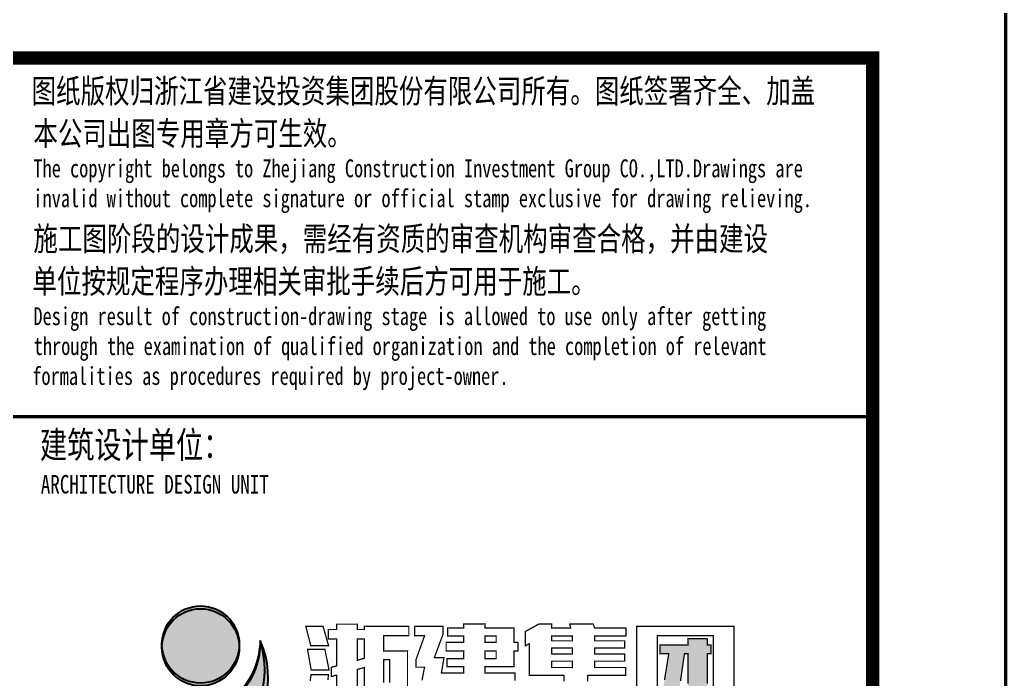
# Model space of a CAD drawing. Extents: x 1738711 to 2346805, y 1189731 to 2516152.
# Drawn here: x 2012864 to 2024002, y 1633295 to 1640740 of the extents above; entities that cross this region are included whole.
import ezdxf
from ezdxf.enums import TextEntityAlignment as Align

# ---------------------------------------------------------------- set-up
doc = ezdxf.new("R2010")
doc.units = 0
doc.header["$LTSCALE"] = 1000
doc.header["$MEASUREMENT"] = 0
doc.layers.add('A-文字', color=7, linetype='Continuous')
doc.layers.add('TK', color=4, linetype='Continuous')
doc.styles.add('宋体', font='SIMSUN.TTF', dxfattribs={"width": 0.75})

# ---------------------------------------------------------------- blocks, each defined once
blk = doc.blocks.new('资质')
h = blk.add_hatch(color=1)
h.dxf.hatch_style = 1
edge = h.paths.add_edge_path()
edge.add_arc((1696.872990369797, 4285.245276451111), 290.304, 0, 360)
h = blk.add_hatch(color=1)
h.dxf.hatch_style = 1
edge = h.paths.add_edge_path()
edge.add_arc((1696.872990369797, 4264.324202060699), 290.304, 0, 360)
h = blk.add_hatch(color=172)
h.dxf.hatch_style = 1
edge = h.paths.add_edge_path()
edge.add_arc((1548.461446535532, 4309.03729942397), 596.3602102599627, -40.4751505986211, 0.595969414993192, ccw=False)
edge.add_arc((1304.580869948722, 4917.166786204103), 1215.334698300064, 269.0491228419969, 305.0251556862748, ccw=False)
edge.add_line((1284.412177489139, 3701.999450922012), (1284.412177489139, 3332.22413444519))
edge.add_arc((1298.61839179877, 4692.846358647207), 1360.696385501723, 269.4017982855453, 296.9936661867286)
edge.add_arc((1525.171685640106, 4036.16328400969), 679.5661045034295, 305.1311103036309, 384.2468939298175)
h = blk.add_hatch(color=172)
h.dxf.hatch_style = 1
edge = h.paths.add_edge_path()
edge.add_arc((1560.445353225667, 4325.605838548479), 584.4359711792076, 319.08681503258225, 358.9837510041084, ccw=False)
edge.add_arc((1304.580869937249, 4938.08786059824), 1215.334698303598, 269.04912284254067, 305.02515568681855, ccw=False)
edge.add_line((1284.412177489139, 3722.920525312424), (1284.412177489139, 3353.145208954811))
edge.add_arc((1232.367924215509, 4706.227929590557), 1354.083251939054, 272.2027085252616, 299.0239331366028)
edge.add_arc((1467.313535552448, 4095.801199943256), 712.128543211717, 306.3431527119143, 377.9474966535989)
at = {"layer": 'A-文字'}
h = blk.add_hatch(color=256, dxfattribs=at)
h.dxf.hatch_style = 1
h.paths.add_polyline_path([(5507.146311924793, 4216.178844690323), (5518.082103922963, 4216.178844690323), (5523.550023928285, 4216.178844690323), (5534.050839930773, 4216.178844690323), (5535.152679906227, 4217.28068459034), (5535.152679906227, 4242.451500654221), (5535.152679906227, 4255.254396684468), (5535.152679906227, 4280.425212621689), (5534.050839930773, 4281.527052640915), (5523.816759929061, 4281.527052640915), (5518.48223193083, 4281.527052640915), (5507.146311924793, 4281.527052640915), (5507.146311924793, 4300.197996616364), (5507.146311924793, 4309.200012683868), (5507.146311924793, 4327.204140543938), (5505.479271919467, 4328.871180653572), (5448.799671933986, 4328.871180653572), (5420.459895924665, 4328.871180653572), (5363.780295909382, 4328.871180653572), (5363.716503934003, 4328.278188586235), (5362.446663916111, 4327.643188118935), (5362.446663916111, 4309.800156593323), (5362.446663916111, 4300.598076701164), (5362.446663916111, 4281.527052640915), (5278.027431921102, 4281.527052640915), (5236.151223928668, 4281.527052640915), (5152.833929778077, 4281.527052640915), (5151.731991931796, 4280.425262451172), (5151.731991931796, 4255.521132707596), (5151.731991931796, 4242.851580619812), (5151.731991931796, 4217.512476682663), (5152.324983910657, 4217.448684573174), (5152.959984422661, 4216.178844690323), (5178.271383926272, 4216.178844690323), (5191.207671925426, 4216.178844690323), (5217.080247908831, 4216.178844690323), (5217.113847465254, 4214.49179649353), (5216.746839925647, 4212.844764709473), (5215.946631923318, 4208.043660640717), (5215.546551928855, 4205.643132686615), (5214.746343926527, 4200.842028617859), (5214.479655906558, 4198.974924683571), (5214.346263931133, 4198.041372656822), (5214.079527930357, 4196.174268603325), (5213.01263190899, 4189.772844672203), (5212.47915993724, 4186.572108626366), (5211.412263915874, 4180.1706366539), (5211.145527915098, 4178.303532600403), (5211.012183919549, 4177.369980692863), (5210.745447918773, 4175.50292468071), (5209.67855192814, 4169.101452715695), (5209.145079926588, 4165.900716662407), (5208.078183935024, 4159.499244570732), (5207.811447934248, 4157.632188677788), (5207.678103909828, 4156.698636651039), (5207.411367938854, 4154.831532597542), (5206.611159936525, 4150.030428647995), (5206.211079911329, 4147.629900574684), (5205.410919920541, 4142.828796625137), (5205.144183919765, 4140.96169257164), (5205.010791912675, 4140.028140664101), (5204.744103924371, 4138.161084651947), (5203.677159921266, 4131.759612679482), (5203.143735931255, 4128.558876633644), (5202.07679192815, 4122.157404661179), (5201.810103938915, 4120.290348649025), (5201.676711932756, 4119.356796622276), (5201.40997593198, 4117.489692568779), (5200.343079925515, 4111.088220596313), (5199.809607923962, 4107.88753259182), (5198.742711917497, 4101.486060619354), (5198.475975916721, 4099.618956685066), (5198.342631921172, 4098.685404658318), (5198.075895920396, 4096.81830060482), (5197.008999929763, 4090.416876673698), (5196.475527928211, 4087.216140627861), (5195.408631921746, 4080.814668655396), (5195.14189592097, 4078.947564601898), (5195.008551926352, 4078.014060616493), (5194.741815925576, 4076.146956682205), (5193.941607923247, 4071.345852613449), (5193.541527912952, 4068.945324659348), (5192.741367922164, 4064.144220590591), (5192.474631921388, 4062.277116656303), (5192.341239914298, 4061.343564629555), (5192.074551925994, 4059.476460695267), (5191.007607922889, 4053.075036644936), (5190.474183917977, 4049.874300599098), (5189.407239914872, 4043.472828626633), (5189.140551924706, 4041.605724573135), (5189.007159919478, 4040.67222058773), (5188.740423918702, 4038.805116653442), (5187.673527927138, 4032.403644680977), (5187.140055925585, 4029.202908635139), (5186.07315991912, 4022.801484704018), (5185.806423918344, 4020.93438065052), (5185.673079923727, 4020.000828623772), (5185.40634392295, 4018.133724570274), (5184.339447916485, 4011.732252597809), (5183.805975914933, 4008.531564593315), (5182.739079923369, 4002.13009262085), (5182.472343922593, 4000.262988686562), (5182.338999927975, 3999.329436659813), (5182.072263927199, 3997.462380647659), (5181.005319924094, 3991.060908675194), (5180.471895919181, 3987.860172629356), (5179.404999912716, 3981.458700656891), (5179.13826391194, 3979.591596603394), (5179.004871905781, 3978.658092617989), (5178.738135905005, 3976.790988683701), (5177.937975913286, 3971.989884614944), (5177.537895918824, 3969.589356660843), (5176.737687916495, 3964.788252592087), (5176.470951915719, 3962.921148657799), (5176.337607921101, 3961.987596638501), (5176.070871920325, 3960.120540618896), (5175.003975928761, 3953.719068646431), (5174.470503927208, 3950.518332600594), (5173.403607905842, 3944.116860628128), (5173.136871905066, 3942.249804735184), (5173.003527909517, 3941.316252589226), (5172.736791908741, 3939.449148654938), (5171.669895918109, 3933.047676563263), (5171.136423916556, 3929.846940636635), (5170.069527924992, 3923.445516712964), (5169.802791924216, 3921.578412652016), (5169.669447929598, 3920.644860625267), (5169.402711928822, 3918.77775657177), (5168.335767925717, 3912.376332640648), (5167.802343904972, 3909.17559659481), (5166.73544791434, 3902.774124622345), (5166.468711913563, 3900.907020688057), (5166.335319907404, 3899.973468661308), (5166.068583906628, 3898.106412649155), (5165.268423914909, 3893.305308580399), (5164.868343920447, 3890.904732704163), (5164.068135918118, 3886.10367667675), (5163.801399917342, 3884.236572623253), (5163.668055922724, 3883.303020715714), (5163.401319921948, 3881.435916662216), (5162.334423929453, 3875.034492611885), (5161.8009519279, 3871.833756566048), (5160.734055907466, 3865.432284593582), (5160.467319906689, 3863.565180659294), (5160.33397591114, 3862.631628632545), (5160.067239910364, 3860.764572620392), (5159.533767908812, 3857.563836693764), (5159.267079920508, 3855.963468551636), (5158.733607918955, 3852.762732625008), (5157.953511924483, 3850.772172570229), (5158.045143918134, 3849.306156635284), (5159.067015931942, 3847.428204655647), (5207.744775922038, 3847.428204655647), (5232.083655908704, 3847.428204655647), (5280.761415928602, 3847.428204655647), (5282.095047921874, 3848.761836647987), (5283.962103934027, 3861.831468701363), (5284.895655930042, 3868.366284608841), (5286.762759924866, 3881.435916662216), (5287.029495925643, 3883.036284685135), (5287.16283992026, 3883.836492657661), (5287.429575921036, 3885.436860561371), (5290.363575905561, 3905.974860668182), (5291.830599904992, 3916.243836641312), (5294.76459992025, 3936.781884670258), (5295.031335921027, 3938.382252573967), (5295.164679915644, 3939.182412624359), (5295.431415916421, 3940.782780647278), (5298.098679930903, 3959.453676700592), (5299.432311923243, 3968.789148688316), (5302.099575907923, 3987.460092663765), (5302.3663119087, 3989.060460686684), (5302.499703914858, 3989.860620617867), (5302.766391918994, 3991.460988640785), (5305.433703915216, 4010.131932616234), (5306.767335921526, 4019.467356689274), (5309.434599922039, 4038.138300538063), (5309.701335922815, 4039.738668680191), (5309.834679917432, 4040.538828730583), (5310.101415918209, 4042.139196634293), (5312.76867991779, 4060.810140609741), (5314.102311925031, 4070.145564675331), (5316.769575924613, 4088.81650865078), (5317.036311925389, 4090.416876673698), (5317.169703916647, 4091.217036724091), (5317.436439917423, 4092.8174046278), (5320.103703931905, 4111.488348603249), (5321.437335923314, 4120.823772668839), (5324.104599938728, 4139.494716644287), (5324.371335939504, 4141.095084667206), (5324.504679934122, 4141.895244717598), (5324.771415934898, 4143.495612621307), (5327.438679919578, 4162.166556715965), (5328.772311911918, 4171.501980662346), (5331.439623937942, 4190.172924637794), (5331.706311927177, 4191.773292660713), (5331.839703932405, 4192.573452591896), (5332.106439933181, 4194.173820614815), (5333.173335925676, 4201.642188668251), (5333.706807927229, 4205.376396656036), (5334.773703918792, 4212.844764709473), (5334.785020814277, 4214.65840626508), (5335.773927927949, 4216.178844690323), (5346.443031908013, 4216.178844690323), (5351.777559906244, 4216.178844690323), (5362.446663916111, 4216.178844690323), (5362.446663916111, 4065.477852702141), (5362.446663916111, 3990.127356648445), (5362.446663916111, 3839.861388683319), (5363.548503936268, 3838.759548664093), (5420.459895924665, 3838.759548664093), (5449.133079916239, 3838.759548664093), (5505.918359682895, 3838.759548664093), (5507.146311924793, 3841.215297468007), (5507.146311924793, 3990.527436614037), (5507.146311924793, 4065.74458861351)])
at = {"color": 172}
for points in [[(2144.789395825006, 4315.240304946899, -0.1758633340164648), (2002.105241076089, 3942.850109823048, -0.1582772422886723), (1284.412177489139, 3722.920525312424), (1284.412177489139, 3353.145208954811, 0.1175668902619783), (1889.335153744556, 3522.194352149963, 0.3230121308415347)], [(2144.789395825006, 4315.240304946899, -0.1811499422860194), (2002.105241076089, 3921.929035425186, -0.1582772422886723), (1284.412177489139, 3701.999450922012), (1284.412177489139, 3332.22413444519, 0.1209772943244024), (1916.227595404722, 3480.388720154762, 0.3596071156339016)]]:
    blk.add_lwpolyline(points, format="xyb", close=True, dxfattribs=at)
at = {"color": 1}
for centre in [(1696.872990369797, 4285.245276451111), (1696.872990369797, 4264.324202060699)]:
    blk.add_circle(centre, 290.304, dxfattribs=at)
at = {"layer": 'A-文字', "const_width": 9.600000000000001}
for points in [[(2578.612551928498, 4277.526156663895), (2605.352007926442, 4277.526156663895), (2658.830823913217, 4277.526156663895), (2657.711271912791, 4282.38164460659), (2657.041815922596, 4284.791580677032), (2655.496743918397, 4289.528892636299), (2653.931655914523, 4295.140092730522), (2653.131399930455, 4297.940988659859), (2651.495847911574, 4303.532076716423), (2649.930759906769, 4309.143324613571), (2649.130503923632, 4311.944172620773), (2647.494951919653, 4317.535260677338), (2645.929815919138, 4323.146508693695), (2645.129559935071, 4325.947356581688), (2643.49400791619, 4331.538444645703), (2641.928919911385, 4337.14969265461), (2641.128663928248, 4339.950540661812), (2639.493111908436, 4345.541628718376), (2637.928023935296, 4351.152876615524), (2637.127767920494, 4353.953724622726), (2635.492215932347, 4359.544812679291), (2634.501447916031, 4364.206476688385), (2633.752215937711, 4366.522188663483), (2631.824679926969, 4370.880732655525), (2631.913863912225, 4372.788156628609), (2631.687351913191, 4373.845116615295), (2630.824455917813, 4375.54849255085), (2629.259367913939, 4381.159692645073), (2628.459111929871, 4383.960588574409), (2626.823559910059, 4389.551676630974), (2625.258471936919, 4395.162876605988), (2624.458215922117, 4397.963772654533), (2622.82266393397, 4403.554860591888), (2621.257527918555, 4409.166108727455), (2620.457271919586, 4411.966956615448), (2618.821719915606, 4417.558044552803), (2618.301063910127, 4419.123324640095), (2618.098695919849, 4419.93279671669), (2617.821495936252, 4421.558940649033), (2565.942999930121, 4421.558940649033), (2540.003799931146, 4421.558940649033), (2488.125303924084, 4421.558940649033), (2488.258647919632, 4421.025516629219), (2488.325319931842, 4420.75878059864), (2488.458711938001, 4420.225308656693), (2489.925687924027, 4414.357308626175), (2490.659223914146, 4411.423308610916), (2492.126199931838, 4405.555308699608), (2492.392935932614, 4404.755148649216), (2492.5262799263, 4404.355020642281), (2492.793015927076, 4403.554860591888), (2495.460279912688, 4392.885756611824), (2496.793959916569, 4387.551228642464), (2499.461223931052, 4376.882124662399), (2499.727959931828, 4376.081916689873), (2499.861303926446, 4375.681836724281), (2500.128039927222, 4374.881676673889), (2503.062039912678, 4363.14562857151), (2504.529015929438, 4357.277628667653), (2507.463015914895, 4345.541628718376), (2507.729751915671, 4344.741468667984), (2507.86314392183, 4344.341388702393), (2508.129831910133, 4343.541180610657), (2510.797143907286, 4332.872076630592), (2512.130775929429, 4327.537548661232), (2514.798039914109, 4316.868444681168), (2515.064775914885, 4316.068284630775), (2515.198119909503, 4315.668156631291), (2515.464855910279, 4314.867996692657), (2518.398855925538, 4303.131996631622), (2519.865879923105, 4297.263996601105), (2522.799879909493, 4285.527948617935), (2523.733095915057, 4282.327164649963), (2524.199895934202, 4280.726796627045), (2525.133735910989, 4277.526156663895)], [(5268.825351909734, 3738.736764669418), (5415.392055914737, 3738.736764669418), (5708.525511921383, 3738.736764669418), (5708.525511921383, 4011.865644693375), (5708.525511921383, 4148.430060625076), (5708.525511921383, 4421.558940649033), (5415.392055914737, 4421.558940649033), (5268.825351909734, 4421.558940649033), (4975.69189593289, 4421.558940649033), (4975.69189593289, 4148.430060625076), (4975.69189593289, 4011.865644693375), (4975.69189593289, 3738.736764669418)], [(2879.881191925146, 4168.167900562286), (2881.214823917486, 4168.501308560371), (2883.882087931968, 4169.168124675751), (2898.318375931121, 4173.185772657394), (2905.520919919945, 4175.253180623055), (2919.890295923688, 4179.50382065773), (2921.797719926573, 4179.414636731148), (2922.85467991326, 4179.641148686409), (2924.558055907488, 4180.504044651985), (2925.921783925034, 4180.784844636917), (2926.599015922286, 4180.988028645515), (2927.892135919072, 4181.50426864624), (2927.892135919072, 4239.650844693184), (2927.892135919072, 4268.724156737328), (2927.892135919072, 4326.870732665062), (2927.5202319175, 4326.807612538338), (2927.162199930288, 4327.165644645691), (2927.225319922902, 4327.537548661232), (2906.954007924534, 4327.537548661232), (2896.81837591622, 4327.537548661232), (2876.547111914493, 4327.537548661232), (2876.610231935978, 4327.165644645691), (2876.252151922323, 4326.807612538338), (2875.880295917392, 4326.870732665062), (2875.880295917392, 4262.989500641823), (2875.880295917392, 4231.04890871793), (2875.880295917392, 4167.167676687241), (2876.413719908334, 4167.301020622253), (2876.680455909111, 4167.367740631104), (2877.213927910663, 4167.501084685326)], [(3869.43992792163, 4301.531628608704), (3886.110375911929, 4301.531628608704), (3919.451319918968, 4301.531628608704), (3919.451319918968, 4320.469260573387), (3919.451319918968, 4329.938076615334), (3919.451319918968, 4348.875756621361), (3886.110375911929, 4348.875756621361), (3869.43992792163, 4348.875756621361), (3836.098983928561, 4348.875756621361), (3836.098983928561, 4329.938076615334), (3836.098983928561, 4320.469260573387), (3836.098983928561, 4301.531628608704)], [(4399.093911916949, 4312.867548584938), (4429.700871930458, 4312.867548584938), (4490.914839923382, 4312.867548584938), (4490.851671920158, 4313.239404559135), (4491.209751919843, 4313.597484588623), (4491.581655920483, 4313.534364581108), (4491.581655920483, 4327.670892596245), (4491.581655920483, 4334.73918056488), (4491.581655920483, 4348.875756621361), (4429.700871930458, 4348.875756621361), (4398.760503917933, 4348.875756621361), (4336.879719927907, 4348.875756621361), (4336.942887932993, 4348.503852725029), (4336.584807933308, 4348.145772695541), (4336.212903902866, 4348.208892703056), (4336.212903902866, 4334.73918056488), (4336.212903902866, 4328.00430059433), (4336.212903902866, 4314.534588694572), (4336.879719927907, 4313.867772579193), (4337.213127912022, 4313.534364581108), (4337.879943908192, 4312.867548584938)], [(5300.032455907203, 3809.419548630714), (5384.184951917268, 3809.419548630714), (5552.489943922497, 3809.419548630714), (5552.426823929884, 3809.791404604912), (5552.784903929569, 3810.149484634399), (5553.156759918667, 3810.086364626884), (5553.156759918667, 4026.135564684868), (5553.156759918667, 4134.160140633583), (5553.156759918667, 4350.209388613701), (5552.784903929569, 4350.146220684052), (5552.426823929884, 4350.50430059433), (5552.489943922497, 4350.876204609871), (5384.184951917268, 4350.876204609871), (5300.032455907203, 4350.876204609871), (5131.727463915944, 4350.876204609871), (5131.79058392439, 4350.50430059433), (5131.432503924705, 4350.146220684052), (5131.060647920705, 4350.209388613701), (5131.060647920705, 4134.160140633583), (5131.060647920705, 4026.135564684868), (5131.060647920705, 3810.086364626884), (5131.432503924705, 3810.149484634399), (5131.79058392439, 3809.791404604912), (5131.727463915944, 3809.419548630714)], [(2581.813287914731, 4094.15103662014), (2608.486023918726, 4094.15103662014), (2661.831543923356, 4094.15103662014), (2662.483335913159, 4094.633964657784), (2662.624887913465, 4095.483276724815), (2662.164951921441, 4096.151484727859), (2659.230951921083, 4110.821532607079), (2657.763927922584, 4118.156508684158), (2654.829927921295, 4132.826508641243), (2654.563191920519, 4133.893452644348), (2654.429847926833, 4134.426876664162), (2654.163111926056, 4135.493820667267), (2650.162215918303, 4155.498348712921), (2648.161767915823, 4165.500636577606), (2644.160823911428, 4185.505212664604), (2643.894087910652, 4186.572108626366), (2643.760743916966, 4187.105532646179), (2643.49400791619, 4188.172476649284), (2639.493111908436, 4208.177004575729), (2637.492663919926, 4218.179292678833), (2633.491719931364, 4238.183868646622), (2633.225031913258, 4239.250764727592), (2633.091639907099, 4239.78423666954), (2632.824903906323, 4240.851132631302), (2632.29147991538, 4243.518396615982), (2632.024743914604, 4244.852028608322), (2631.491271913052, 4247.519292593002), (2631.230631903745, 4247.664156556129), (2631.117351905443, 4247.8906686306), (2631.157863929868, 4248.186156630516), (2579.14602393005, 4248.186156630516), (2553.140103937127, 4248.186156630516), (2501.128263935447, 4248.186156630516), (2501.164359928109, 4247.111532568932), (2501.232135922648, 4246.569276690483), (2501.461671919562, 4245.518844604492), (2501.995143921115, 4242.318108677864), (2502.261831910349, 4240.717788696289), (2502.795303911902, 4237.517052650452), (2503.062039912678, 4236.183420658112), (2503.195383906364, 4235.516604669392), (2503.462119907141, 4234.182924628258), (2503.995591908693, 4230.982236623764), (2504.26232790947, 4229.381868720055), (2504.795751930214, 4226.181132674217), (2505.062487930991, 4224.847500681877), (2505.195831924677, 4224.180684685707), (2505.462567925453, 4222.847004652023), (2505.996039927006, 4219.64631665498), (2506.262775927782, 4218.045948624611), (2506.796199918725, 4214.845212697983), (2507.596407921053, 4210.577580690384), (2507.996487916447, 4208.443740606308), (2508.796695918776, 4204.176108717918), (2509.330119908787, 4200.975372672081), (2509.596855909564, 4199.375004649162), (2510.130327911116, 4196.174268603325), (2510.397015929222, 4194.840636610985), (2510.53040790651, 4194.173820614815), (2510.797143907286, 4192.840188629925), (2511.3305679271, 4189.639452576637), (2511.597303927876, 4188.039084672928), (2512.130775929429, 4184.83834862709), (2512.397511930205, 4183.50471663475), (2512.530855924822, 4182.83790063858), (2512.797591925599, 4181.50426864624), (2513.331015914679, 4178.303532600403), (2513.597751915455, 4176.703164696693), (2514.131223917007, 4173.5024766922), (2514.397959917784, 4172.168796658516), (2514.531303913333, 4171.501980662346), (2514.798039914109, 4170.168348670006), (2515.331511915661, 4166.967612624168), (2515.598199903965, 4165.367292642593), (2516.131671905518, 4162.166556715965), (2516.398407906294, 4160.832924604416), (2516.531751931645, 4160.166060566902), (2516.798487932421, 4158.832428693771), (2517.331959904172, 4155.631740570068), (2517.598695904948, 4154.031372666359), (2518.132119924761, 4150.830636739731), (2518.398855925538, 4149.497004628181), (2518.532199919224, 4148.830188632011), (2518.79893592, 4147.496508717537), (2519.332407921553, 4144.295820593834), (2519.599143922329, 4142.695452570915), (2520.132567913271, 4139.494716644287), (2520.399303914048, 4138.161084651947), (2520.532695920207, 4137.494268655777), (2520.79938390851, 4136.160636663437), (2521.332855910063, 4132.959900617599), (2521.599591910839, 4131.359532594681), (2522.133063912392, 4128.158796668053), (2522.39975193236, 4126.825164675713), (2522.533143908717, 4126.158348560333), (2522.799879909493, 4124.824716687202), (2523.333303929307, 4121.623980641365), (2523.600039930083, 4120.023612618446), (2524.133511916734, 4116.822876691818), (2524.400247917511, 4115.489244580269), (2524.533591926098, 4114.822428584099), (2524.800327926874, 4113.488796710968), (2525.333751917817, 4110.288060665131), (2525.600487918593, 4108.687692642212), (2526.133959920146, 4105.486956715584), (2526.788343922235, 4100.90396463871), (2527.258599922992, 4098.619788646698), (2528.467815921642, 4094.15103662014)], [(3869.43992792163, 4178.17018866539), (3886.110375911929, 4178.17018866539), (3919.451319918968, 4178.17018866539), (3919.451319918968, 4201.108764648438), (3919.451319918968, 4212.578028678894), (3919.451319918968, 4235.516604669392), (3918.938631908037, 4235.211804628372), (3918.181479931809, 4235.59038066864), (3918.117687911727, 4236.183420658112), (3885.576951920986, 4236.183420658112), (3869.306583912112, 4236.183420658112), (3836.765799925663, 4236.183420658112), (3836.828967929818, 4235.81151664257), (3836.470887930132, 4235.453436613083), (3836.098983928561, 4235.516604669392), (3836.098983928561, 4212.578028678894), (3836.098983928561, 4201.108764648438), (3836.098983928561, 4178.17018866539)], [(4399.093911916949, 4214.178396582603), (4429.700871930458, 4214.178396582603), (4490.914839923382, 4214.178396582603), (4490.851671920158, 4214.55025267601), (4491.209751919843, 4214.908332586288), (4491.581655920483, 4214.845212697983), (4491.581655920483, 4232.182476639748), (4491.581655920483, 4240.851132631302), (4491.581655920483, 4258.188396692276), (4491.209751919843, 4258.125276684761), (4490.851671920158, 4258.483356595039), (4490.914839923382, 4258.855212569237), (4429.700871930458, 4258.855212569237), (4399.093911916949, 4258.855212569237), (4337.879943908192, 4258.855212569237), (4337.213127912022, 4258.188396692276), (4336.879719927907, 4257.854988694191), (4336.212903902866, 4257.188172698021), (4336.212903902866, 4240.65106856823), (4336.212903902866, 4232.382540583611), (4336.212903902866, 4215.845436692238), (4336.879719927907, 4215.178620703518), (4337.213127912022, 4214.845212697983), (4337.879943908192, 4214.178396582603)], [(4398.827175916173, 4112.155164599419), (4429.300791934133, 4112.155164599419), (4490.248023928143, 4112.155164599419), (4490.311767920852, 4112.748156666756), (4491.068967924453, 4113.126732587814), (4491.581655920483, 4112.821980595589), (4491.581655920483, 4131.492876648903), (4491.581655920483, 4140.828348636627), (4491.581655920483, 4159.499244570732), (4491.209751919843, 4159.436124563217), (4490.851671920158, 4159.794204592705), (4490.914839923382, 4160.166060566902), (4429.700871930458, 4160.166060566902), (4399.093911916949, 4160.166060566902), (4337.879943908192, 4160.166060566902), (4337.213127912022, 4159.499244570732), (4336.879719927907, 4159.165836691856), (4336.212903902866, 4158.499020695686), (4336.212903902866, 4140.628284573555), (4336.212903902866, 4131.692940592766), (4336.212903902866, 4113.822204709053), (4336.879719927907, 4113.155388593674), (4337.213127912022, 4112.821980595589), (4337.879943908192, 4112.155164599419)]]:
    blk.add_lwpolyline(points, close=True, dxfattribs=at)
for points in [[(2875.880295917392, 3955.052700638771), (2875.880295917392, 4097.48511660099), (2892.714567915536, 4102.178412675858), (2901.117159918882, 4104.579132683575), (2917.889847935177, 4109.487852692604), (2921.949399904348, 4110.1194845438), (2923.972263933159, 4110.591468691826), (2927.892135919072, 4111.821756601334), (2927.892135919072, 3963.654636621475)], [(3072.591735929251, 3998.796012639999), (3072.591735929251, 4170.835164666176), (3090.995943919756, 4170.835164666176), (3100.198023930192, 4170.835164666176), (3118.602231904864, 4170.835164666176), (3118.602231904864, 3998.796012639999)], [(3252.632775917649, 3938.982348680496), (3252.632775917649, 4037.604828596115), (3252.632775917649, 4234.849740624428), (3252.039783910848, 4234.913532614708), (3251.661159903742, 4235.670732617378), (3251.965959922411, 4236.183420658112), (3180.483015925623, 4236.183420658112), (3144.741543918848, 4236.183420658112), (3073.258599922992, 4236.183420658112), (3073.321719930507, 4236.555276632309), (3072.963639930822, 4236.913356661797), (3072.591735929251, 4236.850236654282), (3072.591735929251, 4282.994076609612), (3072.591735929251, 4306.065996646881), (3072.591735929251, 4352.209836602211), (3148.342359931208, 4352.209836602211), (3186.21762392018, 4352.209836602211), (3261.968247921206, 4352.209836602211), (3261.905079917051, 4352.581740736961), (3262.263159916736, 4352.939772605896), (3262.635063916445, 4352.876652598381), (3262.635063916445, 4380.88302063942), (3262.635063916445, 4394.886204600334), (3262.635063916445, 4422.892572641373), (3129.004599913955, 4422.892572641373), (3062.18936792016, 4422.892572641373), (2928.558951915242, 4422.892572641373), (2928.863703922369, 4422.379932641983), (2928.485127925873, 4421.622732639313), (2927.892135919072, 4421.558940649033), (2927.892135919072, 4412.223516583443), (2927.892135919072, 4407.555756688118), (2927.892135919072, 4398.220284581184), (2907.087399930693, 4398.220284581184), (2896.685031921603, 4398.220284581184), (2875.880295917392, 4398.220284581184), (2875.880295917392, 4413.957228660583), (2875.880295917392, 4421.825676679611), (2875.880295917392, 4437.562620639801), (2875.508391917683, 4437.499452590942), (2875.150311917998, 4437.85753262043), (2875.213479922153, 4438.229436635971), (2813.332695931196, 4438.229436635971), (2782.392327920534, 4438.229436635971), (2720.511543914676, 4438.229436635971), (2720.574711904861, 4437.85753262043), (2720.216631904244, 4437.499452590942), (2719.844727919437, 4437.562620639801), (2719.844727919437, 4421.825676679611), (2719.844727919437, 4413.957228660583), (2719.844727919437, 4398.220284581184), (2695.305831910111, 4398.220284581184), (2683.036359935999, 4398.220284581184), (2658.497415916063, 4398.220284581184), (2658.560583920218, 4397.848428606987), (2658.202503920533, 4397.490348577499), (2657.830599919893, 4397.553468585014), (2657.830599919893, 4369.547100543976), (2657.830599919893, 4355.543916583061), (2657.830599919893, 4327.537548661232), (2682.369543910958, 4327.537548661232), (2694.639015913941, 4327.537548661232), (2719.177911923267, 4327.537548661232), (2719.114791930653, 4327.165644645691), (2719.472871930338, 4326.807612538338), (2719.844727919437, 4326.870732665062), (2719.844727919437, 4246.052316665649), (2719.844727919437, 4205.643132686615), (2719.844727919437, 4124.824716687202), (2718.894183919765, 4124.678892731667), (2718.344487921335, 4124.312460660934), (2717.844279916026, 4123.491084575653), (2710.319415912963, 4121.866716623306), (2706.577383906581, 4120.931196570396), (2699.173383921385, 4118.823324680328), (2692.957287923433, 4117.248108625412), (2689.876215919852, 4116.310428738594), (2683.836519927718, 4114.155612707138), (2682.215319917537, 4114.460268616676), (2681.122791931033, 4114.18710064888), (2679.835623919964, 4113.155388593674), (2679.690807909705, 4112.8947006464), (2679.4642479131, 4112.781420707703), (2679.168807924725, 4112.821980595589), (2679.168807924725, 4085.349036574364), (2679.168807924725, 4071.612588644028), (2679.168807924725, 4044.139644622803), (2686.693719908595, 4045.764012694359), (2690.435703904368, 4046.699532628059), (2697.839751929976, 4048.807404637337), (2706.229623913765, 4051.564284682274), (2710.525863916613, 4052.705436587334), (2719.177911923267, 4054.475340723991), (2719.322775931098, 4054.214652657509), (2719.549287916161, 4054.101420640945), (2719.844727919437, 4054.141932725906), (2719.844727919437, 3954.119148612022)], [(4060.150023923256, 4012.132380723953), (4060.150023923256, 4035.337644703686), (4060.150023923256, 4046.940300703049), (4060.150023923256, 4070.145564675331), (4059.778167904355, 4070.082444667816), (4059.420087934472, 4070.440524704754), (4059.483207926154, 4070.812380671501), (3970.39626391232, 4070.812380671501), (3925.852791921236, 4070.812380671501), (3836.765799925663, 4070.812380671501), (3836.828967929818, 4071.184284687042), (3836.470887930132, 4071.54236471653), (3836.098983928561, 4071.479196667671), (3836.098983928561, 4090.15014064312), (3836.098983928561, 4099.485612630844), (3836.098983928561, 4118.156508684158), (3922.518663913943, 4118.156508684158), (3965.728551909328, 4118.156508684158), (4052.148231924511, 4118.156508684158), (4052.085063935257, 4118.52841258049), (4052.443143934943, 4118.886444687843), (4052.815047935583, 4118.823324680328), (4052.815047935583, 4165.100556612015), (4052.815047935583, 4188.239148736), (4052.815047935583, 4234.516332626343), (4053.481863931753, 4235.183148622513), (4053.815271914937, 4235.516604669392), (4054.482087910175, 4236.183420658112), (4065.818007917143, 4236.183420658112), (4071.485943929292, 4236.183420658112), (4082.821863904595, 4236.183420658112), (4082.758743912913, 4236.555276632309), (4083.116775915027, 4236.913356661797), (4083.488679931499, 4236.850236654282), (4083.488679931499, 4262.055948615074), (4083.488679931499, 4274.658828616142), (4083.488679931499, 4299.864588618279), (4082.821863904595, 4300.531404614449), (4082.488455922343, 4300.864812731743), (4081.821639926173, 4301.531628608704), (4070.485719920136, 4301.531628608704), (4064.817783937789, 4301.531628608704), (4053.481863931753, 4301.531628608704), (4053.544983909465, 4301.903484582901), (4053.186903908849, 4302.261564612389), (4052.815047935583, 4302.198444604874), (4052.815047935583, 4344.608076572418), (4052.815047935583, 4365.812940716743), (4052.815047935583, 4408.222572684288), (4052.443143934943, 4408.159452676773), (4052.085063935257, 4408.517532706261), (4052.148231924511, 4408.889388561249), (3965.728551909328, 4408.889388561249), (3922.518663913943, 4408.889388561249), (3836.098983928561, 4408.889388561249), (3836.098983928561, 4420.358700633049), (3836.098983928561, 4426.09330868721), (3836.098983928561, 4437.562620639801), (3835.50599192176, 4437.626364715397), (3835.127415925264, 4438.383564710617), (3835.432167933322, 4438.896252632141), (3771.417591930367, 4438.896252632141), (3739.410327927209, 4438.896252632141), (3675.395751924254, 4438.896252632141), (3675.458871916868, 4438.5243486166), (3675.100791917183, 4438.166268706322), (3674.728935928084, 4438.229436635971), (3674.728935928084, 4426.493436574936), (3674.728935928084, 4420.625388622284), (3674.728935928084, 4408.889388561249), (3627.251415924169, 4408.889388561249), (3603.5126799196, 4408.889388561249), (3556.035207928158, 4408.889388561249), (3556.098327919841, 4408.517532706261), (3555.740295932628, 4408.159452676773), (3555.368391917087, 4408.222572684288), (3555.368391917087, 4384.750572681427), (3555.368391917087, 4373.014572739601), (3555.368391917087, 4349.542572617531), (3555.740295932628, 4349.605692625046), (3556.098327919841, 4349.247612714767), (3556.035207928158, 4348.875756621361), (3603.5126799196, 4348.875756621361), (3627.251415924169, 4348.875756621361), (3674.728935928084, 4348.875756621361), (3674.728935928084, 4329.938076615334), (3674.728935928084, 4320.469260573387), (3674.728935928084, 4301.531628608704), (3622.717047915794, 4301.531628608704), (3596.71112792287, 4301.531628608704), (3544.69928792119, 4301.531628608704), (3544.63549591694, 4300.938636660576), (3543.878343925811, 4300.560012578964), (3543.365655929781, 4300.864812731743), (3543.365655929781, 4274.992236614227), (3543.365655929781, 4262.055948615074), (3543.365655929781, 4236.183420658112), (3595.377495929599, 4236.183420658112), (3621.383415922523, 4236.183420658112), (3673.395255924203, 4236.183420658112), (3673.459047914483, 4235.59038066864), (3674.216247932054, 4235.211804628372), (3674.728935928084, 4235.516604669392), (3674.728935928084, 4212.578028678894), (3674.728935928084, 4201.108764648438), (3674.728935928084, 4178.17018866539), (3624.317415923811, 4178.17018866539), (3599.111703917384, 4178.17018866539), (3548.700183928944, 4178.17018866539), (3548.700183928944, 4154.43145263195), (3548.700183928944, 4142.562060713768), (3548.700183928944, 4118.823324680328), (3549.072087929584, 4118.886444687843), (3549.430167929269, 4118.52841258049), (3549.367047906853, 4118.156508684158), (3599.511783913709, 4118.156508684158), (3624.584151924588, 4118.156508684158), (3674.728935928084, 4118.156508684158), (3674.728935928084, 4099.485612630844), (3674.728935928084, 4090.15014064312), (3674.728935928084, 4071.479196667671), (3674.357031912543, 4071.54236471653), (3673.998951926827, 4071.184284687042), (3674.062071920373, 4070.812380671501), (3607.913703904487, 4070.812380671501), (3574.839495912194, 4070.812380671501), (3508.691079915501, 4070.812380671501), (3507.861063928343, 4072.187148690224), (3507.766647920944, 4073.320140600204), (3508.357671932317, 4074.813324570656), (3513.158775910735, 4103.619852662086), (3515.559303924441, 4118.023164629936), (3520.360407934524, 4146.829692602158), (3520.6271439353, 4148.163372635841), (3520.760487928987, 4148.830188632011), (3521.027223929763, 4150.163820624352), (3523.161063925363, 4162.966716647148), (3524.227959916927, 4169.368188738823), (3526.361799911596, 4182.17108464241), (3526.653303922154, 4183.479276657104), (3526.721895919181, 4184.165148615837), (3526.695207923651, 4185.505212664604), (3498.155367926694, 4185.505212664604), (3483.885447905399, 4185.505212664604), (3455.345607922412, 4185.505212664604), (3454.76595991943, 4186.072716593742), (3454.647927911021, 4186.780812621117), (3455.012199924327, 4187.505660653114), (3480.868551924825, 4257.710220575333), (3493.871607930399, 4292.785212635994), (3520.026999921538, 4362.878940701485), (3520.026999921538, 4386.884412646294), (3520.026999921538, 4398.887148618698), (3520.026999921538, 4422.892572641373), (3434.940951914527, 4422.892572641373), (3392.397927910089, 4422.892572641373), (3307.311879904009, 4422.892572641373), (3307.374999926426, 4422.520716667175), (3307.016967908479, 4422.162636637688), (3306.645063907839, 4422.225756645203), (3306.645063907839, 4394.486124634743), (3306.645063907839, 4380.61628472805), (3306.645063907839, 4352.876652598381), (3307.016967908479, 4352.939772605896), (3307.374999926426, 4352.581740736961), (3307.311879904009, 4352.209836602211), (3336.651927934028, 4352.209836602211), (3351.321927920915, 4352.209836602211), (3380.66192792356, 4352.209836602211), (3381.319623933174, 4351.734924674034), (3381.463431910612, 4350.871932625771), (3380.995335922576, 4350.209388613701), (3378.349575906992, 4342.99978864193), (3377.015895932913, 4339.398924708366), (3374.327175916173, 4332.205260634422), (3373.260231913067, 4329.004524588585), (3372.726807923056, 4327.404156684875), (3371.659863919951, 4324.203468680382), (3370.32623192668, 4320.735996603966), (3369.659415931441, 4319.002284646034), (3368.325783909298, 4315.534812569618), (3367.258887917735, 4312.33407664299), (3366.725415916182, 4310.733708627522), (3365.658519923687, 4307.532972574234), (3363.257943929173, 4301.131548643112), (3362.057703913189, 4297.930812597275), (3359.657127916813, 4291.529340624809), (3358.59023192618, 4288.328604578972), (3358.056759924628, 4286.728236675262), (3356.989863932133, 4283.527500629425), (3355.656231910922, 4280.060076713562), (3354.98941591382, 4278.326316595078), (3353.655783922412, 4274.858892679214), (3352.588887929916, 4271.658156633377), (3352.055415928364, 4270.057788610458), (3350.988519907929, 4266.85705268383), (3348.587943912484, 4260.455580711365), (3347.387703925371, 4257.254844665527), (3344.987127930857, 4250.853420615196), (3343.920231909491, 4247.652684688568), (3343.386759937741, 4246.052316665649), (3342.319863916375, 4242.851580619812), (3339.91933593154, 4236.450108647346), (3338.719047934748, 4233.249420642853), (3336.318519921042, 4226.847948670387), (3335.251575917937, 4223.64721262455), (3334.718151926994, 4222.046844601631), (3333.651207923889, 4218.846108675003), (3332.31757593248, 4215.378636598587), (3331.650759921409, 4213.644924648106), (3330.317127914168, 4210.177452683449), (3329.250231921673, 4206.976764559746), (3328.71675992012, 4205.376396656036), (3327.649863929488, 4202.175660610199), (3325.249287919141, 4195.774188637733), (3324.049047917128, 4192.573452591896), (3321.648471922614, 4186.172028660774), (3320.581575916149, 4182.971292734146), (3320.048103914596, 4181.370924592018), (3318.981207922101, 4178.17018866539), (3317.861943916418, 4175.712684631348), (3317.390007913113, 4174.431708693504), (3316.647351920605, 4171.835388660431), (3316.647351920605, 4149.296940684319), (3316.647351920605, 4138.027692675591), (3316.647351920605, 4115.489244580269), (3317.019255922176, 4115.552364587784), (3317.377287909389, 4115.19433259964), (3317.314167917706, 4114.822428584099), (3342.386535928585, 4114.822428584099), (3354.922743931413, 4114.822428584099), (3379.995111928321, 4114.822428584099), (3380.816727921367, 4114.128828644753), (3380.954103917815, 4113.029628634453), (3380.328519926406, 4112.155164599419), (3379.892343924381, 4110.592428684235), (3379.755927921273, 4109.77393257618), (3379.661703915335, 4108.154220700264), (3378.328071922064, 4101.486060619354), (3377.661255926825, 4098.151980638504), (3376.327623919584, 4091.48377263546), (3376.060887918808, 4089.883404612541), (3375.92749592755, 4089.083244562149), (3375.660807923414, 4087.48287665844), (3374.327175916173, 4080.814668655396), (3373.660311908461, 4077.480588674545), (3372.32667991519, 4070.812380671501), (3372.059991926886, 4069.212012648582), (3371.926599920727, 4068.41185259819), (3371.659863919951, 4066.811484575272), (3370.592967927456, 4061.476956605911), (3370.059495925903, 4058.809644699097), (3368.992599905469, 4053.475116610527), (3368.725863904692, 4051.874748706818), (3368.592519910075, 4051.074588656425), (3368.325783909298, 4049.474220633507), (3366.992151916958, 4042.806012630463), (3366.325335920788, 4039.471932649612), (3364.991703928448, 4032.803724646568), (3364.724967927672, 4031.20335662365), (3364.591623903252, 4030.403196699917), (3364.324887932278, 4028.802828669548), (3363.257943929173, 4023.468300700188), (3362.724519908428, 4020.800988554955), (3361.657623917796, 4015.466460585594)], [(4608.274887919426, 4009.46506857872), (4608.274887919426, 4026.135564684868), (4608.274887919426, 4034.470764636993), (4608.274887919426, 4051.141260623932), (4608.941703916527, 4051.808076620102), (4609.275111929514, 4052.141484618187), (4609.941927925684, 4052.808300614357), (4722.900999919511, 4052.808300614357), (4779.380535916425, 4052.808300614357), (4892.339607925154, 4052.808300614357), (4892.339607925154, 4076.547036647797), (4892.339607925154, 4088.416428685188), (4892.339607925154, 4112.155164599419), (4799.518455908634, 4112.155164599419), (4753.107879907824, 4112.155164599419), (4660.286727921106, 4112.155164599419), (4660.349847928621, 4112.527020573616), (4659.991815910675, 4112.885100603104), (4659.619911924005, 4112.821980595589), (4659.619911924005, 4131.492876648903), (4659.619911924005, 4140.828348636627), (4659.619911924005, 4159.499244570732), (4659.991815910675, 4159.436124563217), (4660.349847928621, 4159.794204592705), (4660.286727921106, 4160.166060566902), (4749.90714392066, 4160.166060566902), (4794.717351929285, 4160.166060566902), (4884.337767914869, 4160.166060566902), (4884.274647921324, 4160.537964582443), (4884.632679910399, 4160.896044611931), (4885.00458392594, 4160.832924604416), (4885.00458392594, 4181.904348731041), (4885.00458392594, 4192.440108656883), (4885.00458392594, 4213.511580586433), (4884.632679910399, 4213.448460578918), (4884.274647921324, 4213.806492567062), (4884.337767914869, 4214.178396582603), (4794.717351929285, 4214.178396582603), (4749.90714392066, 4214.178396582603), (4660.286727921106, 4214.178396582603), (4660.349847928621, 4214.55025267601), (4659.991815910675, 4214.908332586288), (4659.619911924005, 4214.845212697983), (4659.619911924005, 4232.182476639748), (4659.619911924005, 4240.851132631302), (4659.619911924005, 4258.188396692276), (4659.991815910675, 4258.125276684761), (4660.349847928621, 4258.483356595039), (4660.286727921106, 4258.855212569237), (4749.90714392066, 4258.855212569237), (4794.717351929285, 4258.855212569237), (4884.337767914869, 4258.855212569237), (4884.274647921324, 4259.227116584778), (4884.632679910399, 4259.585196614265), (4885.00458392594, 4259.522028684616), (4885.00458392594, 4280.593500614166), (4885.00458392594, 4291.129260659218), (4885.00458392594, 4312.200732707977), (4884.632679910399, 4312.137564539909), (4884.274647921324, 4312.495644569397), (4884.337767914869, 4312.867548584938), (4794.717351929285, 4312.867548584938), (4749.90714392066, 4312.867548584938), (4660.286727921106, 4312.867548584938), (4660.349847928621, 4313.239404559135), (4659.991815910675, 4313.597484588623), (4659.619911924005, 4313.534364581108), (4659.619911924005, 4327.670892596245), (4659.619911924005, 4334.73918056488), (4659.619911924005, 4348.875756621361), (4753.774695903994, 4348.875756621361), (4800.852087929845, 4348.875756621361), (4895.006871924736, 4348.875756621361), (4895.289783925749, 4350.283980607986), (4895.574183925986, 4350.994956612587), (4896.340503917076, 4352.209836602211), (4896.340503917076, 4374.21486068517), (4896.340503917076, 4385.217324614525), (4896.340503917076, 4407.222348690033), (4895.673687919974, 4407.889164686203), (4895.340279922821, 4408.222572684288), (4894.673463926651, 4408.889388561249), (4800.652023911476, 4408.889388561249), (4753.641351909377, 4408.889388561249), (4659.619911924005, 4408.889388561249), (4659.583575920202, 4409.438076615334), (4659.512631923892, 4409.721804618835), (4659.286503911018, 4410.223020672798), (4656.085767925717, 4419.825228571892), (4654.485399917699, 4424.626332640648), (4651.284663915634, 4434.228492617607), (4650.445431903936, 4436.401164650917), (4649.976855903864, 4437.472140677273), (4648.950807914138, 4439.563068635762), (4578.801495925523, 4439.563068635762), (4543.726839914918, 4439.563068635762), (4473.577527926303, 4439.563068635762), (4473.010023907758, 4438.983420610428), (4472.895303920843, 4438.295004606247), (4473.244119928218, 4437.562620639801), (4474.883415923454, 4430.636796712875), (4475.683671937324, 4427.169132590294), (4477.24506391678, 4420.225308656693), (4478.04522393737, 4417.024572610855), (4478.445303932764, 4415.424204707146), (4479.245511935093, 4412.223516583443), (4479.614679932594, 4410.935052633286), (4479.685671926476, 4410.225420713425), (4479.578919918276, 4408.889388561249), (4422.499239937402, 4408.889388561249), (4393.959399909712, 4408.889388561249), (4336.879719927907, 4408.889388561249), (4336.942887932993, 4409.26129257679), (4336.584807933308, 4409.619372606277), (4336.212903902866, 4409.556204676628), (4336.212903902866, 4421.558940649033), (4336.212903902866, 4427.560332655907), (4336.212903902866, 4439.563068635762), (4298.070903912187, 4439.563068635762), (4278.999879927374, 4439.563068635762), (4240.857879937626, 4439.563068635762), (4200.337047919631, 4416.852396726608), (4180.065735922195, 4405.516476631165), (4139.501463920809, 4382.883468747139), (4139.806215927936, 4382.37082862854), (4139.427639917471, 4381.61362862587), (4138.834647924639, 4381.54983663559), (4138.834647924639, 4339.40689265728), (4138.834647924639, 4318.335468649864), (4138.834647924639, 4276.192524552345), (4140.45584793482, 4275.887868642807), (4141.548375919461, 4276.160988688469), (4142.835543931462, 4277.19274866581), (4152.434679910541, 4283.244732618332), (4157.390247912146, 4286.057388670743), (4167.507831916213, 4291.195932626724), (4167.652647913434, 4290.935244679451), (4167.87920792494, 4290.821964621544), (4168.174647913314, 4290.862524628639), (4168.174647913314, 4195.90758061409), (4168.174647913314, 4148.430060625076), (4168.174647913314, 4053.475116610527), (4168.546551928855, 4053.538236618042), (4168.904583916068, 4053.180204629898), (4168.841463924386, 4052.808300614357), (4272.465063930489, 4052.808300614357), (4324.27688792441, 4052.808300614357), (4427.900487930514, 4052.808300614357), (4428.567303926684, 4052.141484618187), (4428.900711909868, 4051.808076620102), (4429.567527934909, 4051.141260623932), (4429.567527934909, 4034.470764636993), (4429.567527934909, 4026.135564684868), (4429.567527934909, 4009.46506857872)], [(5507.146311924793, 3990.527436614037), (5507.146311924793, 4065.74458861351), (5507.146311924793, 4216.178844690323), (5518.082103922963, 4216.178844690323), (5523.550023928285, 4216.178844690323), (5534.485863909125, 4216.178844690323), (5534.422743917443, 4216.550748705864), (5534.780775919557, 4216.908780574799), (5535.152679906227, 4216.845660567284), (5535.152679906227, 4242.451500654221), (5535.152679906227, 4255.254396684468), (5535.152679906227, 4280.860236644745), (5534.780775919557, 4280.79711663723), (5534.422743917443, 4281.155148625374), (5534.485863909125, 4281.527052640915), (5523.816759929061, 4281.527052640915), (5518.48223193083, 4281.527052640915), (5507.813127920963, 4281.527052640915), (5507.876247913577, 4281.898956656456), (5507.518167927861, 4282.2569886446), (5507.146311924793, 4282.193868637085), (5507.146311924793, 4300.197996616364), (5507.146311924793, 4309.200012683868), (5507.146311924793, 4327.204140543938), (5506.479495927691, 4327.870956659317), (5506.146087914705, 4328.204364657402), (5505.479271919467, 4328.871180653572), (5448.799671933986, 4328.871180653572), (5420.459895924665, 4328.871180653572), (5363.780295909382, 4328.871180653572), (5363.716503934003, 4328.278188586235), (5362.959351927042, 4327.899564623833), (5362.446663916111, 4328.204364657402), (5362.446663916111, 4309.800156593323), (5362.446663916111, 4300.598076701164), (5362.446663916111, 4282.193868637085), (5362.074759931304, 4282.2569886446), (5361.716727913357, 4281.898956656456), (5361.779847920872, 4281.527052640915), (5278.027431921102, 4281.527052640915), (5236.151223928668, 4281.527052640915), (5152.398807928897, 4281.527052640915), (5152.461975933053, 4281.155148625374), (5152.103895918466, 4280.79711663723), (5151.731991931796, 4280.860236644745), (5151.731991931796, 4255.521132707596), (5151.731991931796, 4242.851580619812), (5151.731991931796, 4217.512476682663), (5152.324983910657, 4217.448684573174), (5152.703607917763, 4216.691532731056), (5152.398807928897, 4216.178844690323), (5178.271383926272, 4216.178844690323), (5191.207671925426, 4216.178844690323), (5217.080247908831, 4216.178844690323), (5217.106935918331, 4214.838828682899), (5217.038343907334, 4214.152956604958), (5216.746839925647, 4212.844764709473), (5215.946631923318, 4208.043660640717), (5215.546551928855, 4205.643132686615), (5214.746343926527, 4200.842028617859), (5214.479655906558, 4198.974924683571), (5214.346263931133, 4198.041372656822), (5214.079527930357, 4196.174268603325), (5213.01263190899, 4189.772844672203), (5212.47915993724, 4186.572108626366), (5211.412263915874, 4180.1706366539), (5211.145527915098, 4178.303532600403), (5211.012183919549, 4177.369980692863), (5210.745447918773, 4175.50292468071), (5209.67855192814, 4169.101452715695), (5209.145079926588, 4165.900716662407), (5208.078183935024, 4159.499244570732), (5207.811447934248, 4157.632188677788), (5207.678103909828, 4156.698636651039), (5207.411367938854, 4154.831532597542), (5206.611159936525, 4150.030428647995), (5206.211079911329, 4147.629900574684), (5205.410919920541, 4142.828796625137), (5205.144183919765, 4140.96169257164), (5205.010791912675, 4140.028140664101), (5204.744103924371, 4138.161084651947), (5203.677159921266, 4131.759612679482), (5203.143735931255, 4128.558876633644), (5202.07679192815, 4122.157404661179), (5201.810103938915, 4120.290348649025), (5201.676711932756, 4119.356796622276), (5201.40997593198, 4117.489692568779), (5200.343079925515, 4111.088220596313), (5199.809607923962, 4107.88753259182), (5198.742711917497, 4101.486060619354), (5198.475975916721, 4099.618956685066), (5198.342631921172, 4098.685404658318), (5198.075895920396, 4096.81830060482), (5197.008999929763, 4090.416876673698), (5196.475527928211, 4087.216140627861), (5195.408631921746, 4080.814668655396), (5195.14189592097, 4078.947564601898), (5195.008551926352, 4078.014060616493), (5194.741815925576, 4076.146956682205), (5193.941607923247, 4071.345852613449), (5193.541527912952, 4068.945324659348), (5192.741367922164, 4064.144220590591), (5192.474631921388, 4062.277116656303), (5192.341239914298, 4061.343564629555), (5192.074551925994, 4059.476460695267), (5191.007607922889, 4053.075036644936), (5190.474183917977, 4049.874300599098), (5189.407239914872, 4043.472828626633), (5189.140551924706, 4041.605724573135), (5189.007159919478, 4040.67222058773), (5188.740423918702, 4038.805116653442), (5187.673527927138, 4032.403644680977), (5187.140055925585, 4029.202908635139), (5186.07315991912, 4022.801484704018), (5185.806423918344, 4020.93438065052), (5185.673079923727, 4020.000828623772), (5185.40634392295, 4018.133724570274)], [(5305.433703915216, 4010.131932616234), (5306.767335921526, 4019.467356689274), (5309.434599922039, 4038.138300538063), (5309.701335922815, 4039.738668680191), (5309.834679917432, 4040.538828730583), (5310.101415918209, 4042.139196634293), (5312.76867991779, 4060.810140609741), (5314.102311925031, 4070.145564675331), (5316.769575924613, 4088.81650865078), (5317.036311925389, 4090.416876673698), (5317.169703916647, 4091.217036724091), (5317.436439917423, 4092.8174046278), (5320.103703931905, 4111.488348603249), (5321.437335923314, 4120.823772668839), (5324.104599938728, 4139.494716644287), (5324.371335939504, 4141.095084667206), (5324.504679934122, 4141.895244717598), (5324.771415934898, 4143.495612621307), (5327.438679919578, 4162.166556715965), (5328.772311911918, 4171.501980662346), (5331.439623937942, 4190.172924637794), (5331.706311927177, 4191.773292660713), (5331.839703932405, 4192.573452591896), (5332.106439933181, 4194.173820614815), (5333.173335925676, 4201.642188668251), (5333.706807927229, 4205.376396656036), (5334.773703918792, 4212.844764709473), (5334.782391920686, 4214.237100720406), (5335.014759913087, 4215.011628627777), (5335.773927927949, 4216.178844690323), (5346.443031908013, 4216.178844690323), (5351.777559906244, 4216.178844690323), (5362.446663916111, 4216.178844690323), (5362.446663916111, 4065.477852702141), (5362.446663916111, 3990.127356648445)], [(2654.163111926056, 4018.800540685654), (2654.429847926833, 4020.93438065052), (2654.563191920519, 4022.001276731491), (2654.829927921295, 4024.135116577148), (2655.363399922848, 4028.936172604561), (2655.630135923624, 4031.336748600006), (2656.163559914567, 4036.137852668762), (2656.430295915343, 4038.271644711494), (2656.563639924861, 4039.338540554047), (2656.830375925638, 4041.472380638123), (2657.36384792719, 4046.273484714329), (2657.630583927967, 4048.67401266098), (2658.164007917978, 4053.475116610527), (2658.727671922185, 4054.978860735893), (2658.635415926576, 4056.08631670475), (2657.830599919893, 4057.476012587547), (2605.818759934045, 4057.476012587547), (2579.81283992622, 4057.476012587547), (2527.800999925472, 4057.476012587547), (2527.655223920941, 4056.525420665741), (2527.288743914105, 4055.975772619247), (2526.467367903329, 4055.475564599037), (2526.167991921306, 4049.577372670174), (2525.831991926767, 4046.620524644852), (2524.800327926874, 4040.805564641953), (2522.150535926223, 4020.798684597015), (2520.816855922341, 4010.796396613121)]]:
    blk.add_lwpolyline(points, dxfattribs=at)
at = {"layer": 'TK', "color": 7, "const_width": 25}
for points in [[(249.9987644646317, 6000), (6749.99949693121, 6000), (6749.99949693121, 8700), (249.9987644646317, 8700)], [(249.9987644646317, 8699.99998755008), (6749.99949693121, 8699.999999888241), (6749.99949693121, 0), (249.9987644646317, -1.233071088790894e-05)]]:
    blk.add_lwpolyline(points, close=True, dxfattribs=at)
at = {"layer": 'TK', "color": 7, "style": '宋体', "width": 0.75}
for s, height, p in [('图纸版权归浙江省建设投资集团股份有限公司所有。图纸签署齐全、加盖', 179.9955, (425.9919903092086, 8360.757246136665)), ('本公司出图专用章方可生效。', 179.9955, (439.7444554679096, 8041.382083185017)), ('The copyright belongs to Zhejiang Construction Investment Group CO.,LTD.Drawings are ', 135, (439.5420464677736, 7801.383583068848)), ('invalid without complete signature or official stamp exclusive for drawing relieving.', 135, (439.5420464677736, 7576.383583068848)), ('施工图阶段的设计成果，需经有资质的审查机构审查合格，并由建设', 179.9955, (439.7444554679096, 7249.210502386093)), ('单位按规定程序办理相关审批手续后方可用于施工。', 179.9955, (432.4637386007234, 6928.824128746986)), ('Design result of construction-drawing stage is allowed to use only after getting ', 135, (439.5420464677736, 6688.825628757477)), ('through the examination of qualified organization and the completion of relevant ', 135, (441.969012777321, 6463.825628757477)), ('formalities as procedures required by project-owner.', 135, (431.157937570475, 6238.825628757477)), ('建筑设计单位：', 200, (488.7963654603809, 5687.959530837834)), ('ARCHITECTURE DESIGN UNIT', 140, (495.4473568107933, 5421.515724897385))]:
    blk.add_text(s, height=height, dxfattribs=at).set_placement(p)
blk = doc.blocks.new('hjashrtahreahe')
at = {"layer": 'TK', "color": 7, "const_width": 25}
blk.add_lwpolyline([(0, 59399.99999995227), (84100.00000001118, 59399.99999995227), (84100.00000001118, 2.328306436538696e-10), (0, 2.328306436538696e-10)], close=True, dxfattribs=at)
at = {"layer": 'TK', "color": 3, "const_width": 100}
blk.add_lwpolyline([(2500, 1000.000000000233), (2500, 58399.99999995227), (83100, 58399.99999995227), (83100, 1000.000000000233)], close=True, dxfattribs=at)
at = {"layer": 'TK', "color": 1}
blk.add_blockref('资质', (76350.00050306832, 49699.99999995227), dxfattribs=at)
at = {"layer": 'TK', "style": '宋体', "width": 0.75}
for tag, height, p in [('项目负责人', 350, (6002.876253142487, 57088.65345305414)), ('专业负责人', 350, (6002.876253142487, 56223.65609438601)), ('设计人', 350, (6002.876253142487, 55419.42753659142)), ('版号1', 250, (77303.8661832842, 22193.36190201459)), ('时间1', 250, (82405.2941063589, 22193.36190201459)), ('版号2', 250, (77303.8661832842, 21593.36190201459)), ('时间2', 250, (82405.29410635913, 21593.36190201459)), ('版号3', 250, (77303.8661832842, 20993.36190201459)), ('时间3', 250, (82405.29410635913, 20993.36190201459)), ('建筑会签', 0.0001, (78977.87675630674, 2403.160154863494)), ('电气会签', 0.0001, (82127.87534854934, 2403.160154863494)), ('结构会签', 0.0001, (78977.8767563072, 1803.160154863494)), ('暖通会签', 0.0001, (82127.8753485498, 1803.160154863494)), ('给排水会签', 0.0001, (78977.8767563072, 1249.516187148634)), ('智能化会签', 0.0001, (82127.8753485498, 1249.516187148634))]:
    blk.add_attdef(tag, text='', height=height, dxfattribs=at).set_placement(p, align=Align.CENTER)
for tag, p in [('合作设计单位', (80815.87594981166, 48985.89357075351)), ('版号说明1', (79853.87675630674, 22318.17104576505)), ('版号说明2', (79853.87675630674, 21718.17104576505)), ('版号说明3', (79853.87675630674, 21118.17104576505)), ('浙江绿储科技有限公司', (80545.18183652684, 16035.89373564394)), ('百兆瓦级集中式熔盐储能关键', (80545.18183652684, 14953.21188406949)), ('设备研发及制造基地项目', (80545.18183652684, 14603.30029212427)), ('1#研发楼', (80545.18183652684, 13635.89373564394)), ('图名', (80545.18183652684, 12435.89373564371)), ('工程编号', (78977.87675630674, 11460.89373564394)), ('子项编号', (82127.88050491316, 11460.89373564394)), ('建筑', (78977.87675630674, 10710.89373564394)), ('图号', (82127.88050491316, 10710.89373564394)), ('施工图', (78977.87675630674, 9960.893735643942)), ('2023.03', (82127.88050491456, 9960.893735643942)), ('审定', (79352.87675630674, 8460.893735643942)), ('审核', (79352.87675630674, 7710.893735643942)), ('工程负责', (79352.87675630674, 6960.893735643942)), ('专业负责', (79352.87675630674, 6210.893735643942)), ('设计', (79352.87675630674, 5460.893735643942)), ('制图', (79352.87675630674, 4710.893735643942)), ('校对', (79352.87675630674, 3960.893735643942))]:
    blk.add_attdef(tag, text='', height=250, dxfattribs=at).set_placement(p, align=Align.MIDDLE_CENTER)

msp = doc.modelspace()

# ---------------------------------------------------------------- block references
at = {"xscale": 1.5, "yscale": 1.5, "zscale": 1.5}
msp.add_blockref('hjashrtahreahe', (1897833.103196151, 1552709.066816827), dxfattribs=at)

doc.saveas('drawing.dxf')
